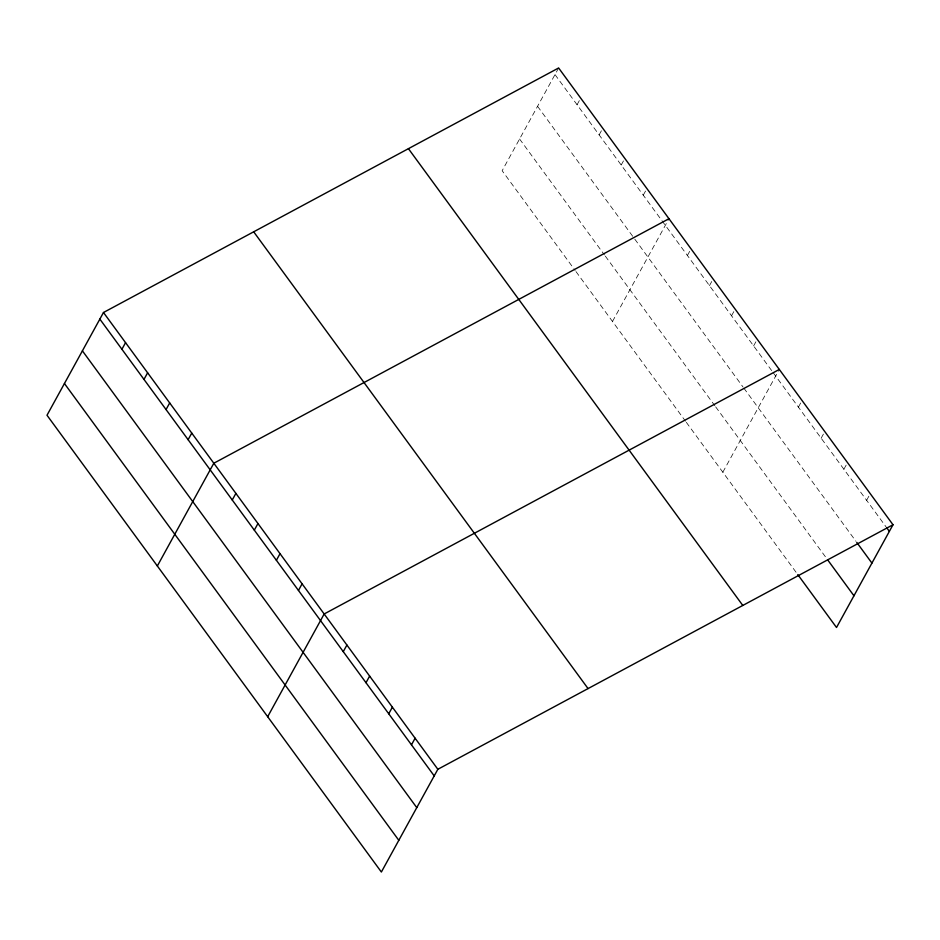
<?xml version="1.0" encoding="UTF-8"?>
<svg xmlns="http://www.w3.org/2000/svg" width="940" height="940" viewBox="0 0 940 940"><rect width="100%" height="100%" fill="white"/><g stroke="black" fill="none" stroke-linecap="round" stroke-linejoin="round"><path stroke-width="0.7" stroke-dasharray="4.7 3.53" d="M558.63 67.974L502.148 170.716L575.139 270.438M577.066 104.74L580.709 98.124M599.133 134.89L602.775 128.275M621.199 165.041L624.841 158.413M643.266 195.179L646.908 188.564M612.492 321.457L668.975 218.714M687.41 255.48L691.041 248.865M709.477 285.631L713.107 279.004M731.543 315.77L735.174 309.154M753.61 345.92L757.252 339.305M722.837 472.197L778.708 370.56M798.413 407.126L802.055 400.511M821.149 438.193L824.791 431.578M843.885 469.248L847.528 462.633M866.621 500.315L870.264 493.7M555 74.589L772.281 371.429M773.127 372.593L885.997 526.776M537.562 106.314L742.964 386.916M743.81 388.079L855.917 541.24M519.585 139.002L604.467 254.952M605.313 256.115L714.811 405.692M715.657 406.844L826.166 557.82M575.997 271.601L685.483 421.179M686.329 422.342L796.932 573.435"/><path stroke-width="1.41" d="M103.482 312.503L47 415.245L381.37 872.026L437.852 769.284L893 524.755L558.63 67.974L103.482 312.503L437.852 769.284M121.918 349.269L125.549 342.642M143.985 379.407L147.615 372.792M166.051 409.558L169.694 402.943M188.118 439.709L191.76 433.093M157.344 565.986L213.827 463.232L668.975 218.714M232.251 499.998L235.893 493.382M254.317 530.148L257.959 523.533M276.395 560.299L280.026 553.684M298.462 590.449L302.093 583.822M267.677 716.715L324.171 613.973L779.319 369.455M343.264 651.655L346.907 645.04M366.001 682.71L369.643 676.095M388.737 713.777L392.38 707.162M411.473 744.832L415.116 738.217M893 524.755L836.518 627.497L797.778 574.587M886.831 527.928L889.357 531.37M856.763 542.392L871.92 563.095M827.846 560.123L853.955 595.784M408.43 148.673L742.8 605.454M253.683 231.804L588.052 688.585M99.852 319.118L434.21 775.9M82.403 350.843L416.772 807.625M64.437 383.52L398.807 840.301"/></g></svg>
